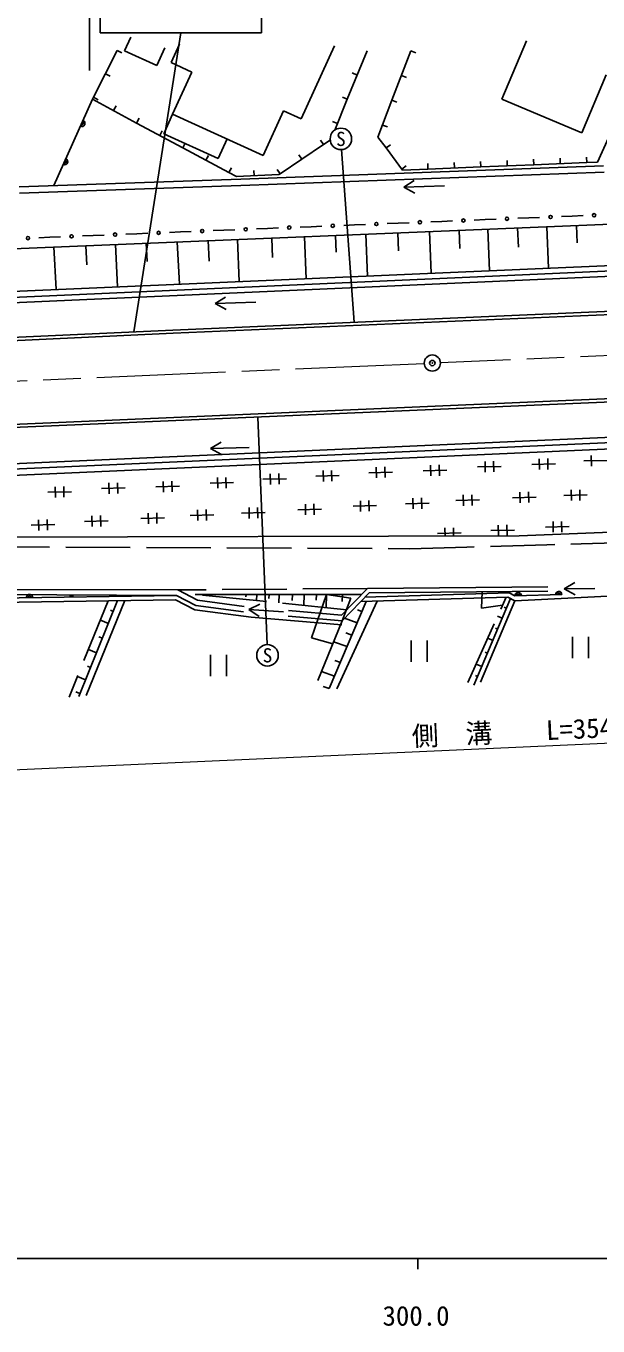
# Model space of a CAD drawing. Units: millimetres, scale not verified. Extents: x 40000 to 680000, y 20000 to 380000.
# Drawn here: x 331550 to 384780, y 198715 to 319569 of the extents above; entities that cross this region are included whole.
import ezdxf
from ezdxf.enums import TextEntityAlignment as Align

# ---------------------------------------------------------------- set-up
doc = ezdxf.new("R2010")
doc.units = ezdxf.units.MM
doc.header["$LTSCALE"] = 1000
doc.header["$PDMODE"] = 32
doc.header["$PDSIZE"] = 500
doc.linetypes.add('CHAIN', pattern=[18.5, 12, -1.5, 3.5, -1.5])
doc.linetypes.add('DASHED', pattern=[7.5, 6, -1.5])
for name, color, linetype, lineweight in [('M-BGD', 7, 'Continuous', 25), ('M-BGD-EXST', 7, 'Continuous', 25), ('M-BMK', 2, 'CHAIN', 13), ('M-BMK-SRVR', 3, 'Continuous', 25), ('M-STR-HTXT', 7, 'Continuous', 13), ('M-STR-STRC', 7, 'Continuous', 25), ('M-TTL-BAND', 7, 'Continuous', 25)]:
    doc.layers.add(name, color=color, linetype=linetype, lineweight=lineweight)
doc.styles.add('ＭＳ ゴシック', font='')
doc.styles.get('ＭＳ ゴシック').set_extended_font_data('MS Gothic')

msp = doc.modelspace()

# ---------------------------------------------------------------- linework, layer by layer
at = {"layer": 'M-BGD'}
for p, q in [((341295, 318525), (340717, 317255)), ((345839, 317888), (345054, 316163)), ((378111, 318184), (375830, 312775)), ((337835, 312944), (340035, 317294)), ((340035, 317294), (340481, 317069)), ((343726, 315885), (340717, 317255)), ((344478, 317537), (343726, 315885)), ((360246, 317713), (357162, 310937)), ((363297, 317268), (361452, 312756)), ((365607, 312665), (367363, 317268)), ((367363, 317268), (367830, 317090)), ((346978, 315288), (345054, 316163)), ((338935, 315119), (339381, 314894)), ((346978, 315288), (345196, 311373)), ((362374, 315012), (361911, 315201)), ((366485, 314966), (366952, 314788)), ((383268, 309640), (385546, 315043)), ((337738, 312753), (334146, 304729)), ((337738, 312753), (337835, 312944)), ((341844, 310550), (337738, 312753)), ((337835, 312944), (338281, 312719)), ((339696, 311702), (339932, 312143)), ((361452, 312756), (360282, 309896)), ((361452, 312756), (360989, 312945)), ((364300, 309241), (365607, 312665)), ((365607, 312665), (366074, 312486)), ((383268, 309640), (375830, 312775)), ((341844, 310550), (342080, 310990)), ((345196, 311373), (353614, 307541)), ((353614, 307541), (355503, 311692)), ((355503, 311692), (357162, 310937)), ((360529, 310500), (360066, 310689)), ((346139, 308245), (341844, 310550)), ((343992, 309398), (344228, 309838)), ((364728, 310363), (365196, 310185)), ((386351, 310482), (384737, 306917)), ((346139, 308245), (346376, 308686)), ((350435, 305941), (346139, 308245)), ((359236, 308546), (355191, 305826)), ((359236, 308546), (358957, 308961)), ((359859, 308964), (359236, 308546)), ((365058, 308231), (364300, 309241)), ((365058, 308231), (365458, 308531)), ((366597, 306178), (365058, 308231)), ((348287, 307093), (348523, 307534)), ((357213, 307186), (356934, 307601)), ((373879, 306475), (373858, 306974)), ((376340, 306575), (376320, 307075)), ((378801, 306676), (378781, 307175)), ((381263, 306776), (381242, 307275)), ((383724, 306876), (383704, 307376)), ((350435, 305941), (350671, 306381)), ((351125, 305571), (350435, 305941)), ((385304, 306573), (351528, 305336)), ((385345, 305974), (351548, 304736)), ((352777, 305648), (352754, 306147)), ((355191, 305826), (354912, 306241)), ((355191, 305826), (355085, 305756)), ((366536, 306260), (366936, 306560)), ((368956, 306274), (366597, 306178)), ((368956, 306274), (368936, 306774)), ((373879, 306475), (368956, 306274)), ((371417, 306375), (371397, 306874)), ((378801, 306676), (373879, 306475)), ((383724, 306876), (378801, 306676)), ((384737, 306917), (383724, 306876)), ((351528, 305336), (330918, 304617)), ((351548, 304736), (330946, 304017)), ((355085, 305756), (351125, 305571)), ((322983, 298566), (388815, 301273)), ((359088, 300955), (358075, 300914)), ((362127, 301077), (361114, 301037)), ((363140, 301118), (362127, 301077)), ((366179, 301241), (365166, 301200)), ((367192, 301282), (366179, 301241)), ((370231, 301405), (369218, 301364)), ((371244, 301446), (370231, 301405)), ((374283, 301568), (373270, 301527)), ((375296, 301609), (374283, 301568)), ((378335, 301732), (377322, 301691)), ((379348, 301773), (378335, 301732)), ((382386, 301896), (381374, 301855)), ((383399, 301937), (382386, 301896)), ((382782, 301025), (382845, 299418)), ((333764, 299932), (332751, 299891)), ((334777, 299973), (333764, 299932)), ((337816, 300096), (336803, 300055)), ((338829, 300137), (337816, 300096)), ((341868, 300259), (340855, 300218)), ((342881, 300300), (341868, 300259)), ((345920, 300423), (344907, 300382)), ((346933, 300464), (345920, 300423)), ((349972, 300587), (348959, 300546)), ((350984, 300628), (349972, 300587)), ((351241, 299728), (351396, 295805)), ((354023, 300750), (353010, 300709)), ((355036, 300791), (354023, 300750)), ((354428, 299859), (354499, 298057)), ((358075, 300914), (357062, 300873)), ((357471, 299984), (357625, 296076)), ((360342, 300102), (360404, 298532)), ((363178, 300219), (363332, 296325)), ((366155, 300341), (366221, 298680)), ((369093, 300462), (369246, 296583)), ((371852, 300576), (371919, 298888)), ((374529, 300686), (374681, 296821)), ((377298, 300800), (377369, 299003)), ((380004, 300911), (380157, 297059)), ((448784, 299602), (321991, 293962)), ((448806, 299103), (322007, 293462)), ((334155, 299025), (334353, 295061)), ((337110, 299147), (337199, 297372)), ((339877, 299261), (340075, 295311)), ((342746, 299379), (342831, 297663)), ((345230, 291306), (523733, 298929)), ((345244, 291006), (523750, 298629)), ((345624, 299497), (345821, 295561)), ((348514, 299616), (348609, 297711)), ((391626, 297560), (321948, 294520)), ((322153, 290233), (345230, 291306)), ((524513, 290892), (321114, 282139)), ((524523, 290592), (321131, 281840)), ((322162, 289934), (345244, 291006)), ((321722, 278505), (450290, 284180)), ((321750, 278005), (450184, 283675)), ((321783, 277406), (450058, 283069)), ((379299, 279327), (379325, 278327)), ((380099, 279347), (380125, 278348)), ((383469, 279133), (385669, 279189)), ((384156, 279651), (384182, 278651)), ((359194, 278238), (359220, 277238)), ((359994, 278258), (360019, 277259)), ((363452, 278044), (365652, 278100)), ((364139, 278561), (364165, 277562)), ((364939, 278582), (364965, 277582)), ((368515, 278220), (370715, 278277)), ((369202, 278738), (369228, 277738)), ((370002, 278759), (370028, 277759)), ((373579, 278574), (375778, 278630)), ((374266, 279091), (374291, 278092)), ((375065, 279112), (375091, 278112)), ((378612, 278809), (380812, 278865)), ((335061, 276757), (335086, 275757)), ((339265, 277090), (339291, 276090)), ((340065, 277110), (340091, 276110)), ((343641, 276719), (345841, 276775)), ((344328, 277237), (344354, 276237)), ((345128, 277257), (345154, 276258)), ((348675, 277072), (350874, 277129)), ((349362, 277590), (349388, 276590)), ((350162, 277611), (350187, 276611)), ((353591, 277426), (355790, 277482)), ((354278, 277943), (354304, 276944)), ((355078, 277964), (355103, 276964)), ((358507, 277720), (360706, 277776)), ((333574, 276219), (335773, 276275)), ((334261, 276736), (334287, 275737)), ((338578, 276572), (340778, 276628)), ((367554, 275677), (367580, 274677)), ((368354, 275697), (368379, 274698)), ((372234, 275971), (372260, 274971)), ((373034, 275992), (373060, 274992)), ((376817, 275718), (379016, 275775)), ((377504, 276236), (377529, 275236)), ((378303, 276256), (378329, 275257)), ((381585, 275924), (383785, 275981)), ((382272, 276442), (382298, 275442)), ((383072, 276463), (383098, 275463)), ((347508, 274588), (347533, 273588)), ((348307, 274608), (348333, 273608)), ((352306, 274794), (352331, 273794)), ((353106, 274814), (353131, 273814)), ((356859, 274600), (359058, 274656)), ((357546, 275117), (357571, 274118)), ((358345, 275138), (358371, 274138)), ((361981, 274923), (364180, 274980)), ((362667, 275441), (362693, 274442)), ((363467, 275462), (363493, 274462)), ((366867, 275159), (369066, 275215)), ((371547, 275453), (373747, 275510)), ((332043, 273157), (334243, 273214)), ((332730, 273675), (332756, 272675)), ((333530, 273696), (333556, 272696)), ((336989, 273510), (339188, 273567)), ((337676, 274028), (337701, 273029)), ((338475, 274049), (338501, 273049)), ((342229, 273775), (344428, 273832)), ((342915, 274293), (342941, 273293)), ((343715, 274314), (343741, 273314)), ((346821, 274070), (349020, 274126)), ((351619, 274276), (353818, 274332)), ((375502, 273175), (375528, 272175)), ((376302, 273195), (376327, 272195)), ((380594, 273498), (380620, 272499)), ((381394, 273519), (381420, 272519)), ((377429, 272169), (317000, 272037)), ((369840, 272392), (372039, 272448)), ((370527, 272910), (370546, 272154)), ((371327, 272930), (371347, 272156)), ((374815, 272657), (377014, 272713)), ((396653, 272917), (377429, 272169)), ((379907, 272981), (382107, 273037)), ((316604, 267210), (345671, 267139)), ((345671, 267139), (347521, 266179)), ((360898, 264791), (363317, 267282)), ((363317, 267282), (380117, 267428)), ((316588, 266776), (345548, 266640)), ((345453, 266238), (318136, 265819)), ((345548, 266640), (318213, 266220)), ((340080, 266156), (336469, 257245)), ((340734, 266166), (337157, 257340)), ((347247, 265307), (345453, 266238)), ((345548, 266640), (347369, 265694)), ((347308, 266726), (362779, 266727)), ((347521, 266179), (351861, 265609)), ((352025, 266726), (352017, 266504)), ((353020, 266726), (353001, 266152)), ((354164, 266726), (354152, 266362)), ((355115, 266727), (355089, 265941)), ((356353, 266727), (356334, 266172)), ((357449, 266727), (357414, 265707)), ((358116, 262686), (359525, 266727)), ((358581, 266727), (358563, 266196)), ((359525, 266727), (359483, 265498)), ((361781, 266386), (359525, 266727)), ((363195, 266080), (359776, 257969)), ((364237, 266100), (360474, 257960)), ((363488, 266883), (360963, 264284)), ((360963, 264284), (361781, 266386)), ((360990, 266727), (360968, 266083)), ((362698, 266070), (376401, 266471)), ((363094, 266478), (376516, 266882)), ((363488, 266883), (380121, 267028)), ((373233, 258286), (376635, 266346)), ((373849, 258571), (377044, 266139)), ((373944, 265449), (373988, 266975)), ((377044, 266139), (376401, 266471)), ((377054, 266594), (376516, 266882)), ((393555, 266951), (377044, 266139)), ((377054, 266594), (381422, 266716)), ((339410, 265262), (339674, 265153)), ((347247, 265307), (352499, 264618)), ((347369, 265694), (351796, 265114)), ((355945, 264720), (360963, 264284)), ((355988, 265218), (360898, 264791)), ((362386, 265283), (362798, 265136)), ((373944, 265449), (375887, 265716)), ((375441, 264720), (375869, 264531)), ((376036, 265544), (376256, 265447)), ((338470, 264336), (339217, 264026)), ((352499, 264618), (360928, 263885)), ((361187, 264515), (362359, 264097)), ((375229, 263575), (375428, 263487)), ((338319, 262795), (338661, 262654)), ((358116, 262686), (360101, 262145)), ((360172, 262321), (361423, 261875)), ((361318, 263148), (361876, 262949)), ((374519, 262663), (374992, 262454)), ((337359, 261593), (338105, 261283)), ((374280, 261346), (374486, 261255)), ((337264, 260056), (337559, 259933)), ((360287, 260587), (360802, 260403)), ((373439, 260255), (373966, 260023)), ((336344, 259089), (337091, 258780)), ((359057, 259555), (360264, 259125)), ((373379, 259187), (373576, 259100)), ((336196, 257660), (336574, 257504)), ((359219, 258167), (359776, 257969))]:
    msp.add_line(p, q, dxfattribs=at)
at = {"layer": 'M-BGD', "linetype": 'DASHED'}
for p, q in [((345196, 311373), (344371, 309558)), ((344371, 309558), (349441, 307251)), ((350267, 309065), (349441, 307251)), ((327754, 271161), (367270, 270977)), ((363317, 267282), (345671, 267139)), ((339202, 266142), (335568, 257174)), ((361398, 265305), (347308, 266726)), ((372663, 258523), (376223, 266466)), ((360963, 264284), (358529, 258245))]:
    msp.add_line(p, q, dxfattribs=at)
at = {"layer": 'M-BGD'}
for centre in [(356049, 300832), (360101, 300996), (364153, 301159), (368205, 301323), (372257, 301487), (376309, 301650), (380361, 301814), (384412, 301977), (331738, 299850), (335790, 300014), (339842, 300178), (343894, 300341), (347946, 300505), (351997, 300668)]:
    msp.add_circle(centre, 150, dxfattribs=at)
for centre, radius, start, end in [((336739, 310521), 300, 245.88527, 65.88527), ((336739, 310521), 150, 245.88527, 65.88527), ((335145, 306961), 300, 245.88527, 65.88527), ((335145, 306961), 150, 245.88527, 65.88527), ((331881, 266430), 300, 0.87906, 180.87906), ((331881, 266430), 150, 0.87906, 180.87906), ((335780, 266490), 150, 0.87906, 180.87906), ((339681, 266492), 161, 21.94078, 159.81733), ((377354, 266602), 300, 1.60697, 181.60697), ((377354, 266602), 150, 1.60697, 181.60697), ((381122, 266708), 300, 1.60697, 181.60697), ((381122, 266708), 150, 1.60697, 181.60697)]:
    msp.add_arc(centre, radius, start, end, dxfattribs=at)
at = {"layer": 'M-BGD', "linetype": 'DASHED'}
msp.add_arc((-82617, 16018562), 15754010, 271.63642, 271.76018, dxfattribs=at)
at = {"layer": 'M-BGD-EXST'}
for p, q in [((360925, 308077), (362095, 292026)), ((366706, 304575), (367683, 305191)), ((370485, 304723), (366706, 304575)), ((366706, 304575), (367728, 304038)), ((349146, 293758), (350123, 294374)), ((352925, 293906), (349146, 293758)), ((349146, 293758), (350168, 293220)), ((353122, 283216), (353981, 262065)), ((348734, 280290), (349719, 280892)), ((352312, 280378), (348734, 280290)), ((348734, 280290), (349748, 279737)), ((381633, 267236), (382623, 267831)), ((384498, 267286), (381633, 267236)), ((381633, 267236), (382643, 266676)), ((352292, 265310), (353325, 265825)), ((355503, 265112), (352292, 265310)), ((352292, 265310), (353254, 264672)), ((367390, 262452), (367390, 260452)), ((368890, 260452), (368890, 262452)), ((382394, 262786), (382394, 260786)), ((383894, 260786), (383894, 262786)), ((348719, 261118), (348719, 259118)), ((350219, 259118), (350219, 261118))]:
    msp.add_line(p, q, dxfattribs=at)
for centre in [(360852, 309074), (354022, 261066)]:
    msp.add_circle(centre, 1000, dxfattribs=at)
at = {"layer": 'M-BMK'}
for p, q in [((469056, 292535), (370112, 288243)), ((368614, 288178), (269683, 283886))]:
    msp.add_line(p, q, dxfattribs=at)
at = {"layer": 'M-BMK-SRVR'}
msp.add_circle((369362, 288234), 750, dxfattribs=at)
msp.add_point((369362, 288234), dxfattribs=at)
at = {"layer": 'M-STR-HTXT'}
msp.add_line((555871, 260541), (200364, 244556), dxfattribs=at)
at = {"layer": 'M-STR-STRC'}
for p, q in [((337464, 330925), (337464, 315425)), ((338464, 330925), (338464, 318925)), ((353464, 330925), (353464, 318925)), ((338464, 318925), (353464, 318925)), ((341582, 291136), (345964, 318925))]:
    msp.add_line(p, q, dxfattribs=at)
at = {"layer": 'M-TTL-BAND'}
for p, q in [((40000, 205000), (579000, 205000)), ((368000, 205000), (368000, 204000))]:
    msp.add_line(p, q, dxfattribs=at)

# ---------------------------------------------------------------- texts
at = {"layer": 'M-BGD-EXST', "style": 'ＭＳ ゴシック'}
for p in [(360852, 309074), (354022, 261066)]:
    msp.add_text('S', height=1320, dxfattribs=at).set_placement(p, align=Align.MIDDLE_CENTER)
at = {"layer": 'M-STR-HTXT', "style": 'ＭＳ ゴシック'}
msp.add_text('側\u3000溝\u3000\u3000L=354.0', height=1833, rotation=2.575, dxfattribs=at).set_placement((378117, 252548), align=Align.BOTTOM_CENTER)
at = {"layer": 'M-TTL-BAND', "style": 'ＭＳ ゴシック'}
msp.add_text('300.0', height=1833, dxfattribs=at).set_placement((367844, 198195), align=Align.BOTTOM_CENTER)

doc.saveas('drawing.dxf')
